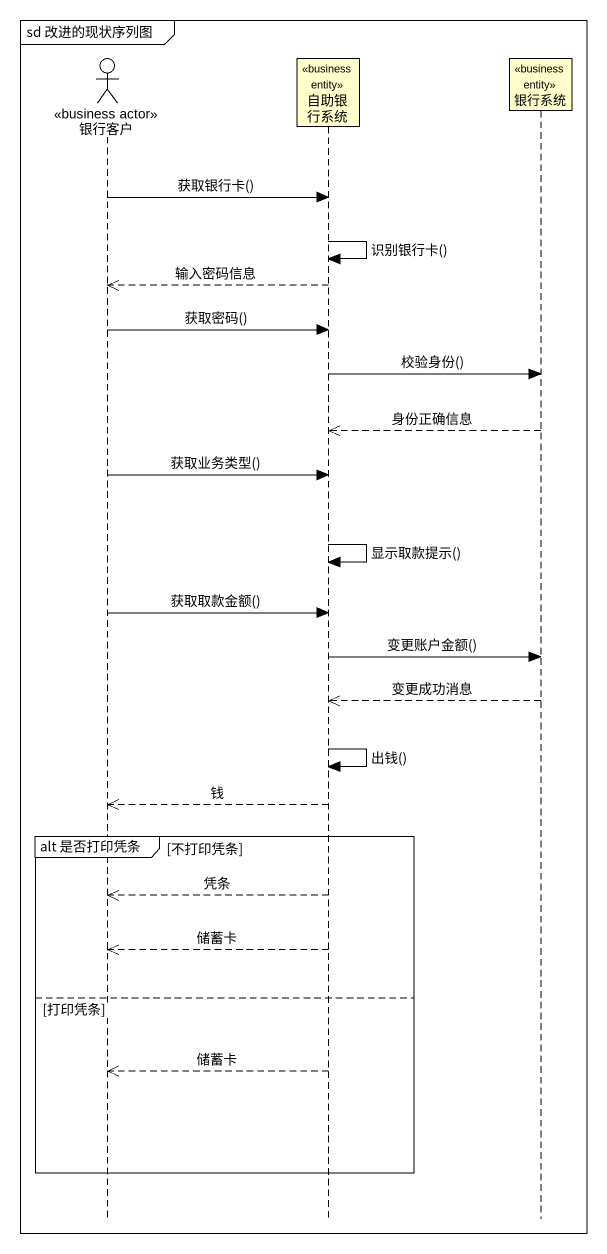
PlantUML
@startuml
mainframe sd 改进的现状序列图
hide footbox
actor 银行客户 <<business actor>>
participant 自助银行系统 <<business entity>>
participant 银行系统 <<business entity>>

银行客户 -> 自助银行系统 : 获取银行卡()
自助银行系统 -> 自助银行系统 : 识别银行卡()
自助银行系统 -->> 银行客户 : 输入密码信息
银行客户 -> 自助银行系统 : 获取密码()
自助银行系统 -> 银行系统 : 校验身份()
银行系统 -->> 自助银行系统 : 身份正确信息
银行客户 -> 自助银行系统 : 获取业务类型()
自助银行系统 -> 自助银行系统 : 显示取款提示()
银行客户 -> 自助银行系统 : 获取取款金额()
自助银行系统 -> 银行系统 : 变更账户金额()
银行系统 -->> 自助银行系统 : 变更成功消息
自助银行系统 -> 自助银行系统 : 出钱()
自助银行系统 -->> 银行客户 : 钱
group alt 是否打印凭条 [不打印凭条]
  自助银行系统 -->> 银行客户 : 凭条
  自助银行系统 -->> 银行客户 : 储蓄卡
else 打印凭条
  自助银行系统 -->> 银行客户 : 储蓄卡
end
@enduml
